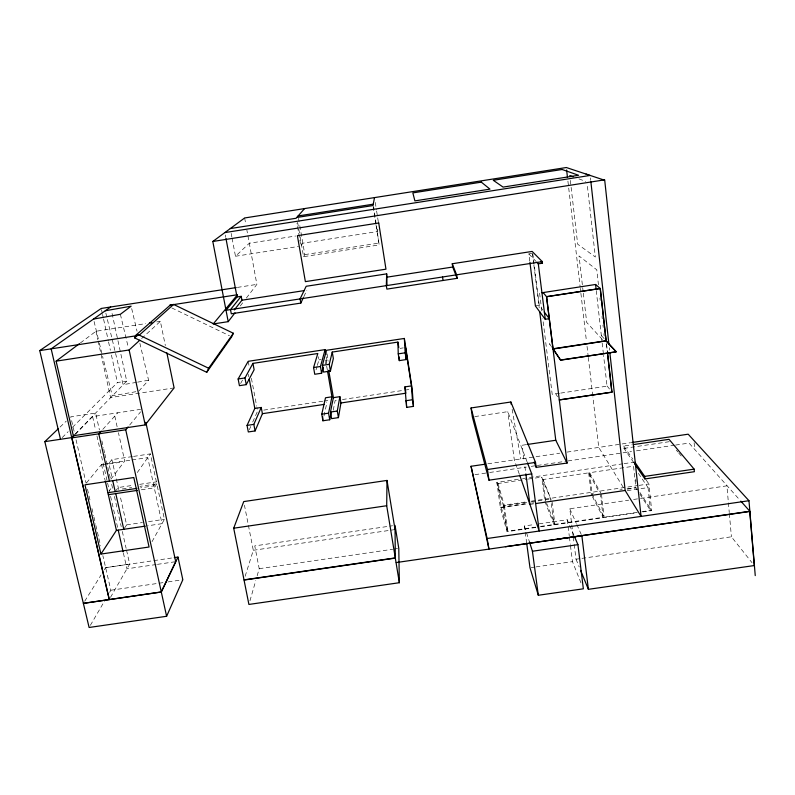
<?xml version="1.0" encoding="UTF-8"?>
<svg xmlns="http://www.w3.org/2000/svg" width="795" height="795" viewBox="0 0 795 795"><rect width="100%" height="100%" fill="white"/><g stroke="black" fill="none" stroke-linecap="round" stroke-linejoin="round"><path stroke-width="0.6" stroke-dasharray="3.98 2.98" d="M300.103 236.691L303.571 256.676L379.175 244.939L373.62 206.571M377.824 229.139L377.546 231.544L302.825 243.181L300.908 246.072L296.923 223.107M333.254 410.24L335.112 400.64L337.557 400.273M323.972 415.994L326.606 404.029L326.238 401.942M325.622 364.08L326.805 359.499L328.991 359.161M249.938 600.861L255.771 580.598M257.153 575.828L259.21 568.683L254.748 545.897L392.581 525.743M316.032 369.844L316.996 366.525M317.314 365.422L318.924 359.887L318.368 356.707M245.128 576.315L253.297 550.279L244.453 505.232M249.292 429.757L250.763 426.448M252.721 422.046L257.61 411.035L256.914 407.398M303.839 296.654L306.86 290.205M240.597 383.538L242.952 379.265M152.014 541.703L164.426 519.294L156.814 483.847L139.96 486.351M110.485 597.383L129.674 564.062L126.405 549.564M90.352 625.347L105.258 599.808M109.601 592.355L110.843 590.228L102.853 555.596M303.571 256.676L304.813 254.609L299.347 223.057M84.687 601.249L101.064 575.014M104.334 569.767L105.646 567.66L129.674 564.062M156.814 483.847L154.29 487.872L139.84 490.018M133.54 456.4L150.374 453.875L156.386 481.859L153.852 485.864L140.566 487.842M124.348 528.417L126.614 524.869L120.025 495.404M137.297 472.548L150.374 453.875M115.196 491.618L118.137 487.554L133.669 485.238M109.094 491.072L110.903 488.627M110.893 479.246L124.706 461.05L118.435 432.669M240.279 305.966L243.3 302.04M246.321 298.115L256.884 284.391L246.857 230.003M119.727 461.796L119.23 462.432L100.995 465.164M132.338 456.578L111.896 459.639L108.865 463.425L112.294 478.689M86.476 482.933L101.522 464.519L103.966 464.151M129.655 425.047L140.626 411.82M139.85 343.202L148.586 380.219L138.718 391.21L112.254 395.84L102.575 356.259M102.784 429.399L117.769 412.794M75.108 434.09L126.723 381.133L111.449 310.577M75.336 434.338L92.598 416.6L140.576 409.346M62.199 437.588L68.171 431.635M72.434 427.382L117.441 382.544L126.723 381.133M60.023 427.094L66.273 421.102M232.08 238.202L235.479 256.258L249.302 243.25L295.621 236.026M141.619 338.531L160.361 321.359L165.36 345.557M80.404 342.933L95.957 331.267L145.773 323.605M136.462 382.345L123.136 384.681L105.854 313.16M137.674 382.127L148.586 380.219M235.479 256.258L298.483 246.45M304.813 254.609L379.344 243.031M237.397 287.402L256.884 284.391M529.768 261.177L528.854 253.913L531.775 253.466M156.714 321.915L160.361 321.359M535.403 305.936L539.258 305.35L542.846 310.1M318.924 359.887L321.081 359.559M400.024 348.379L403.313 347.882M174.105 387.91L110.585 397.54L98.083 340.906M601.418 335.669L604.568 339.048M263.741 410.111L322.681 401.246M323.903 401.058L330.044 400.133M342.446 399.527L403.622 390.325M404.844 390.146L410.965 389.222M559.521 393.267L552.207 394.36L542.786 318.735M560.733 393.088L607.042 386.161L603.564 355.375M105.198 463.972L130.768 460.146M131.98 459.967L147.761 457.602L162.001 523.667L147.671 525.783M474.794 416.58L507.776 411.651L527.055 461.736M139.652 484.354L156.386 481.859M122.241 488.985L128.144 488.11M129.317 487.931L131.682 487.583M526.071 444.663L522.077 445.26L524.253 461.676M487.862 463.793L559.76 453.17M567.073 452.097L630.604 442.706M633.764 462.64L623.976 448.38L623.717 446.015L632.293 444.753M623.976 448.38L669.271 441.692M126.614 524.869L142.464 522.534M148.566 521.639L164.426 519.294M474.983 474.655L488.438 472.667M489.66 472.488L526.35 467.082M531.249 466.357L536.138 465.632M537.36 465.453L566.716 461.13M567.938 460.951L631.548 451.57M636.437 450.845L674.359 445.25M675.581 445.071L689.036 443.093L739.996 500.214M535.83 527.482L506.981 531.686L500.333 507.399L496.845 482.346L521.321 478.749M522.544 478.57L622.902 463.803M624.135 463.624L633.923 462.183M535.75 527.125L507.886 531.179L501.367 507.578L498.018 483.519L527.145 479.236M528.357 479.057L541.703 477.099L550.677 499.051L553.926 524.481L544.823 501.218L541.703 477.099M545.768 501.079L542.995 479.544L588.688 472.836L599.291 492.383M637.053 512.387L604.14 517.177L592.195 494.291L589.642 472.697L633.555 466.238L635.911 487.892L637.232 489.949M496.845 482.346L503.315 505.242L526.558 501.834M531.448 501.118L637.868 485.546M639.091 485.367L648.879 483.936L651.701 510.629L642.022 512.04M498.018 483.519L504.378 505.819L529.967 502.082M531.179 501.903L550.677 499.051M500.333 507.399L527.274 503.454M591.092 494.122L593.487 493.765M619.871 489.909L622.266 489.561M627.066 488.855L635.463 487.623M501.367 507.578L530.335 503.334M531.547 503.165L533.962 502.808M627.404 489.134L635.911 487.892M531.139 504.229L533.584 503.871M627.215 490.644L648.044 487.593L650.469 510.43L641.933 511.672M105.646 567.66L173.072 557.802M156.198 564.53L126.942 568.803L123.404 553.101M157.42 564.351L175.705 561.677M253.297 550.279L393.823 529.758M573.135 535.83L569.786 508.76L628.706 500.164M633.615 499.449L726.908 485.834L728.299 501.605M526.688 543.194L524.382 525.992L534.18 524.561M539.08 523.855L567.252 519.751L569.19 524.283M540.6 526.419L603.127 517.316L600.473 494.55M540.64 526.787L637.183 512.735M110.843 590.228L166.96 582.069M168.182 581.89L182.82 579.764M259.21 568.683L392.66 549.266M393.883 549.087L397.56 548.56M574.199 544.446L576.027 559.213L731.41 536.794L752 562.671M531.209 567.59L534.846 567.064M536.069 566.895L572.47 561.638L581.543 584.285M578.919 178.895L585.796 181.429M171.809 307.943L229.477 335.728M528.854 253.913L535.949 261.366M602.401 339.545L586.7 322.422L583.292 292.888M676.336 450.129L677.906 452.007M678.692 452.941L681.822 456.698M607.072 385.923L610.49 390.305M623.717 446.015L632.8 459.182M646.156 479.981L648.879 483.936M638.385 473.353L648.044 487.593M551.283 346.312L549.424 343.698L551.78 347.196M639.925 492.493L651.701 510.629M639.876 494.043L650.469 510.43M623.23 487.325L598.744 447.416L592.891 396.864M555.695 393.604L557.514 396.765M589.642 472.697L600.891 493.317M592.384 496.607L603.306 517.664M569.786 508.76L576.325 523.418M576.832 524.551L581.364 534.697M569.677 525.406L574.04 535.601M576.027 559.213L579.237 567.014M542.995 479.544L551.134 499.429M546.642 503.295L555.069 524.69M519.244 473.949L514.315 459.888L507.776 411.651M524.382 525.992L526.211 531.726M526.578 532.879L529.5 542.061M118.703 489.511L111.896 459.639M94.068 321.478L99.047 341.87M99.345 343.062L102.277 355.057M120.373 314.293L128.402 347.942M131.692 308.569L137.038 331.257M74.094 431.297L70.735 416.819L95.609 413.062L99.425 429.976M76.042 439.744L86.099 483.191M87.5 489.223L90.004 500.085M91.962 508.532L93.641 515.776M93.919 516.979L95.599 524.223M95.877 525.425L98.669 537.49M98.948 538.702L100.617 545.936M101.879 440.847L103.509 448.092M103.787 449.294L104.602 452.921M104.87 454.134L107.603 466.208M107.872 467.42L110.594 479.494M111.688 484.334L113.049 490.376M114.41 496.408L121.228 526.608M122.321 531.448L126.137 548.351M92.598 416.6L95.599 429.886M96.96 435.928L107.315 481.83M107.593 483.042L109.501 491.499M110.585 496.328L117.948 528.943M101.522 464.519L104.97 479.783M114.778 416.113L117.123 426.756M95.957 331.267L97.815 339.703M101.502 309.643L102.287 313.23M102.545 314.422L103.33 318.01M103.588 319.202L108.299 340.717M108.557 341.91L110.386 350.277M111.429 355.057L117.441 382.544M225.293 234.972L225.75 237.357M248.189 361.318L249.103 366.167M251.409 378.301L256.686 406.185M248.358 374.366L248.815 376.79M231.176 233.382L231.862 236.999M244.641 217.969L245.744 223.991M512.129 409.266L520.785 458.934M327.063 353.894L328.305 361.089M326.377 356.925L327.421 363.077M325.622 360.125L326.467 365.014M326.685 366.237L327.311 369.904M298.522 218.317L299.139 221.875M297.598 222.292L299.894 235.489M375.28 202.457L376.423 209.741M376.611 210.963L378.321 221.885M373.173 206.75L375.797 223.455M375.985 224.657L379.175 244.939M504.378 505.819L507.886 531.179M503.315 505.242L506.981 531.686M524.899 466.556L525.714 472.657M552.038 501.635L554.93 524.332M539.596 293.116L542.021 312.634M567.252 519.751L569.25 535.77M569.399 537.003L570.323 544.386M570.472 545.618L572.47 561.638M532.749 253.317L539.258 305.35M532.461 253.883L533.693 263.692M533.843 264.914L539.209 307.834M573.284 537.062L574.05 543.214M588.688 472.836L591.251 494.43M567.908 181.091L580.181 287.124M580.33 288.356L580.757 292.063M580.897 293.295L586.462 341.373M587.038 346.312L588.181 356.17M588.32 357.402L592.752 395.632M601.487 494.401L604.14 517.177M570.323 180.405L577.687 244.214L595.336 256.994L587.207 184.321M583.152 291.656L579.038 255.97L596.777 269.813L598.556 285.773M606.416 343.44L607.38 351.966M596.26 290.572L602.044 341.83M602.173 343.062L603.425 354.143M590.456 177.901L590.725 180.366M609.308 347.723L609.586 350.188M606.545 344.414L607.36 351.738M599.937 298.055L600.205 300.51M601.994 316.47L602.272 318.924M602.958 325.056L603.226 327.51M603.912 333.652L604.19 336.106M635.752 479.027L636.01 481.432M694.115 442.716L694.76 449.503M728.409 502.818L729.263 512.527M729.373 513.739L731.41 536.794"/><path stroke-width="1.19" d="M386.698 505.739L387.006 480.428L243.737 501.585L233.7 528.208L244.015 579.863L395.284 557.911L386.698 505.739L233.7 528.208M386.976 285.524L386.678 273.868L306.174 286.289L300.083 298.91L300.818 303.094L231.295 313.786L230.5 309.623L241.203 296.316L241.938 300.212L234.336 309.911M386.678 273.868L386.33 285.634L386.877 289.122L457.115 278.32L456.618 274.822L452.256 263.751L532.153 251.429L542.279 261.635L226.018 310.308L237.019 296.962L241.203 296.316M338.432 417.623L340.946 402.976L339.872 396.675L333.383 397.649L330.481 412.048L331.624 418.637L338.432 417.623L337.299 411.025L339.872 396.675M374.515 197.607L372.984 205.557L296.774 217.492M327.53 371.126L331.952 396.804L325.513 397.778L321.756 414.185L322.909 420.774L329.716 419.76L331.127 412.635M329.716 419.76L328.564 413.171L331.952 396.804M397.917 342.098L398.245 353.854L399.299 360.622L406.205 359.569L405.5 347.544L411.442 385.903L404.923 386.877L406.633 407.398L413.47 406.364L412.188 389.033L404.347 338.451L326.447 350.297L322.382 365.362L323.545 372.09L330.422 371.046L333.353 358.505L332.25 352.076L397.917 342.098L398.762 347.475M330.422 371.046L329.259 364.319L332.25 352.076M325.96 354.491L325.115 349.611L248.189 361.318L238.132 378.986L239.424 385.674L246.251 384.641L244.979 377.953L252.929 363.385L317.811 353.517L313.578 367.548L314.75 374.266L321.617 373.233L323.197 367.26M321.617 373.233L320.455 366.505L325.115 349.611M255.086 430.94L262.41 413.688L261.237 407.457L254.817 408.421L247.056 425.404L248.318 431.953L255.086 430.94L253.834 424.381L261.237 407.457M58.234 428.803L44.828 441.642L89.11 627.474L166.612 616.284L182.82 579.764L177.981 557.086L174.304 557.623M134.673 337.925L135.697 335.669L139.294 335.122L173.598 304.435L233.362 333.264L231.693 336.802L206.74 372.298L134.673 337.925L138.35 334.655M170.398 305.091L173.598 304.435M300.818 303.094L303.332 297.728M206.74 372.298L208.648 368.234L233.362 333.264M177.981 557.086L161.305 592.037L83.376 603.355L161.256 591.947L175.705 561.677L145.843 422.314M246.251 384.641L254.122 369.735L252.929 363.385M100.935 554.065L84.946 484.811L133.808 477.527L149.072 547.01L100.935 554.065L116.408 530.384L105.238 480.955M169.882 305.171L237.506 294.736L213.209 323.963L228.205 321.657L234.992 312.833M79.43 343.669L56.117 361.159L73.329 435.74L145.207 424.918L174.105 387.91L166.851 352.821M110.674 306.989L51.158 348.846L109.263 599.5L71.888 437.876L125.729 429.777L128.084 426.935M304.594 208.568L296.078 218.267L230.272 228.572M101.184 431.168L98.789 433.832L109.472 481.293M74.253 434.964L71.689 437.598L44.828 441.642M71.888 437.876L74.472 435.223M56.117 361.159L129.128 349.979L139.831 340.171M170.488 304.912L135.001 335.967L39.75 350.595L60.49 439.287M228.205 321.657L212.802 241.481L244.641 217.969L566.328 167.526L604.717 180.266L641.068 516.412L487.146 538.513L471.038 466.277L485.457 464.151M39.75 350.595L101.243 308.45L236.175 287.591M105.278 310.775L131.125 306.174L120.373 314.293L93.482 319.083M298.115 215.952L373.253 204.186M224.846 232.587L590.178 175.437M212.802 241.481L604.677 179.829M387.185 277.127L452.723 267.031L457.115 278.32M241.938 300.212L304.406 290.582M542.031 292.739L595.574 284.481L600.285 288.525L606.138 341.005L616.155 351.817L560.644 360.185L553.052 348.935L546.523 296.654L600.205 288.456L606.138 341.005M149.42 323.038L151.855 322.671M536.734 262.191L538.304 263.851L542.468 263.215L542.25 261.416M543.084 292.51L546.572 296.724L600.285 288.525M322.382 365.362L329.259 364.319M398.245 353.854L405.162 352.811L404.347 338.451M238.132 378.986L244.979 377.953M313.578 367.548L320.455 366.505M606.138 340.747L553.032 348.767L560.644 360.185M606.058 340.926L553.022 349.035M560.624 360.006L616.155 351.817M262.41 413.688L324.181 404.397M340.946 402.976L405.907 393.207L404.923 386.877M330.481 412.048L337.299 411.025M405.599 400.769L412.446 399.746L411.442 385.903M247.056 425.404L253.834 424.381M321.756 414.185L328.564 413.171M519.652 475.122L539.219 530.941L531.736 473.899L488.985 480.19L472.349 416.948L471.067 407.954L510.867 402.002L535.522 462.412L536.168 467.371L567.093 463.048L546.572 296.724M611.931 392.164L559.332 399.915L611.931 392.164L607.519 353.189M107.891 492.701L136.939 488.378M108.349 494.699L137.436 490.376M527.065 444.514L555.775 440.261L567.093 463.048M631.826 442.527L688.182 434.199L748.979 500.721L755.25 575.61M633.516 444.574L669.042 439.327L694.134 469.139L694.373 471.703L644.954 478.948L634.47 463.664M471.067 407.954L487.484 469.497L535.522 462.412M116.408 530.384L145.286 526.131M634.897 462.213L644.685 476.394L694.134 469.139M536.029 503.513L625.158 490.475L641.068 516.412L748.979 500.721M395.304 558.11L244.045 580.062L248.905 604.438L399.348 582.715L398.782 548.381L395.026 525.386L395.304 558.11L399.348 582.715M396.268 562.552L749.864 511.274L740.821 501.138M529.5 542.061L532.431 551.243L577.925 544.655L583.351 588.817L538.314 595.266L529.997 567.769L526.688 543.194M505.411 546.721L749.764 511.473L754.296 565.553L588.389 589.324L580.608 570.363M557.961 539.109L581.87 535.82L588.389 589.324M586.064 174.105L589.085 175.079M569.767 175.506L573.195 176.768M139.294 335.122L208.648 368.234M540.848 261.565L542.468 263.215M606.048 340.757L616.135 351.638M544.277 312.008L549.305 318.666L545.191 319.292L535.403 305.936L529.927 262.39M574.527 536.734L577.925 544.655M534.18 462.084L536.396 467.569M527.473 462.839L531.736 473.899M118.226 530.146L123.126 551.889M115.772 493.596L123.782 529.301M112.82 481.045L115.196 491.618M125.729 429.777L166.612 616.284M129.128 349.979L145.207 424.918M225.969 238.55L237.019 296.962M249.282 379.225L254.817 408.421M510.867 402.002L511.284 404.426M487.146 538.513L488.965 549.106L471.038 466.277M328.693 370.331L333.522 398.365M387.006 480.428L395.045 529.579M405.162 352.811L406.205 359.569M412.446 399.746L413.47 406.364M442.537 276.988L443.044 280.486M452.256 263.751L452.723 267.031M487.484 469.497L488.985 480.19M532.431 551.243L538.314 595.266M525.873 473.88L529.917 504.408M539.666 311.511L555.775 440.261M545.281 319.272L538.304 263.851M566.616 169.991L567.471 177.394M595.574 284.481L596.121 289.36M590.864 181.598L608.9 344.036M609.854 352.652L625.158 490.475M607.499 352.96L611.862 392.064M644.685 476.394L644.954 478.948M322.671 416.669L322.909 420.774M406.334 401.485L406.633 407.398M399.189 356.995L399.299 360.622M481.333 182.154L412.844 192.887L414.891 200.887L489.978 189.14L481.333 182.154M562.125 169.494L493.278 180.286L503.076 187.093L578.581 175.278L562.125 169.494M378.738 222.998L297.39 235.678L305.379 281.629L385.963 269.177L378.738 222.998"/></g></svg>
